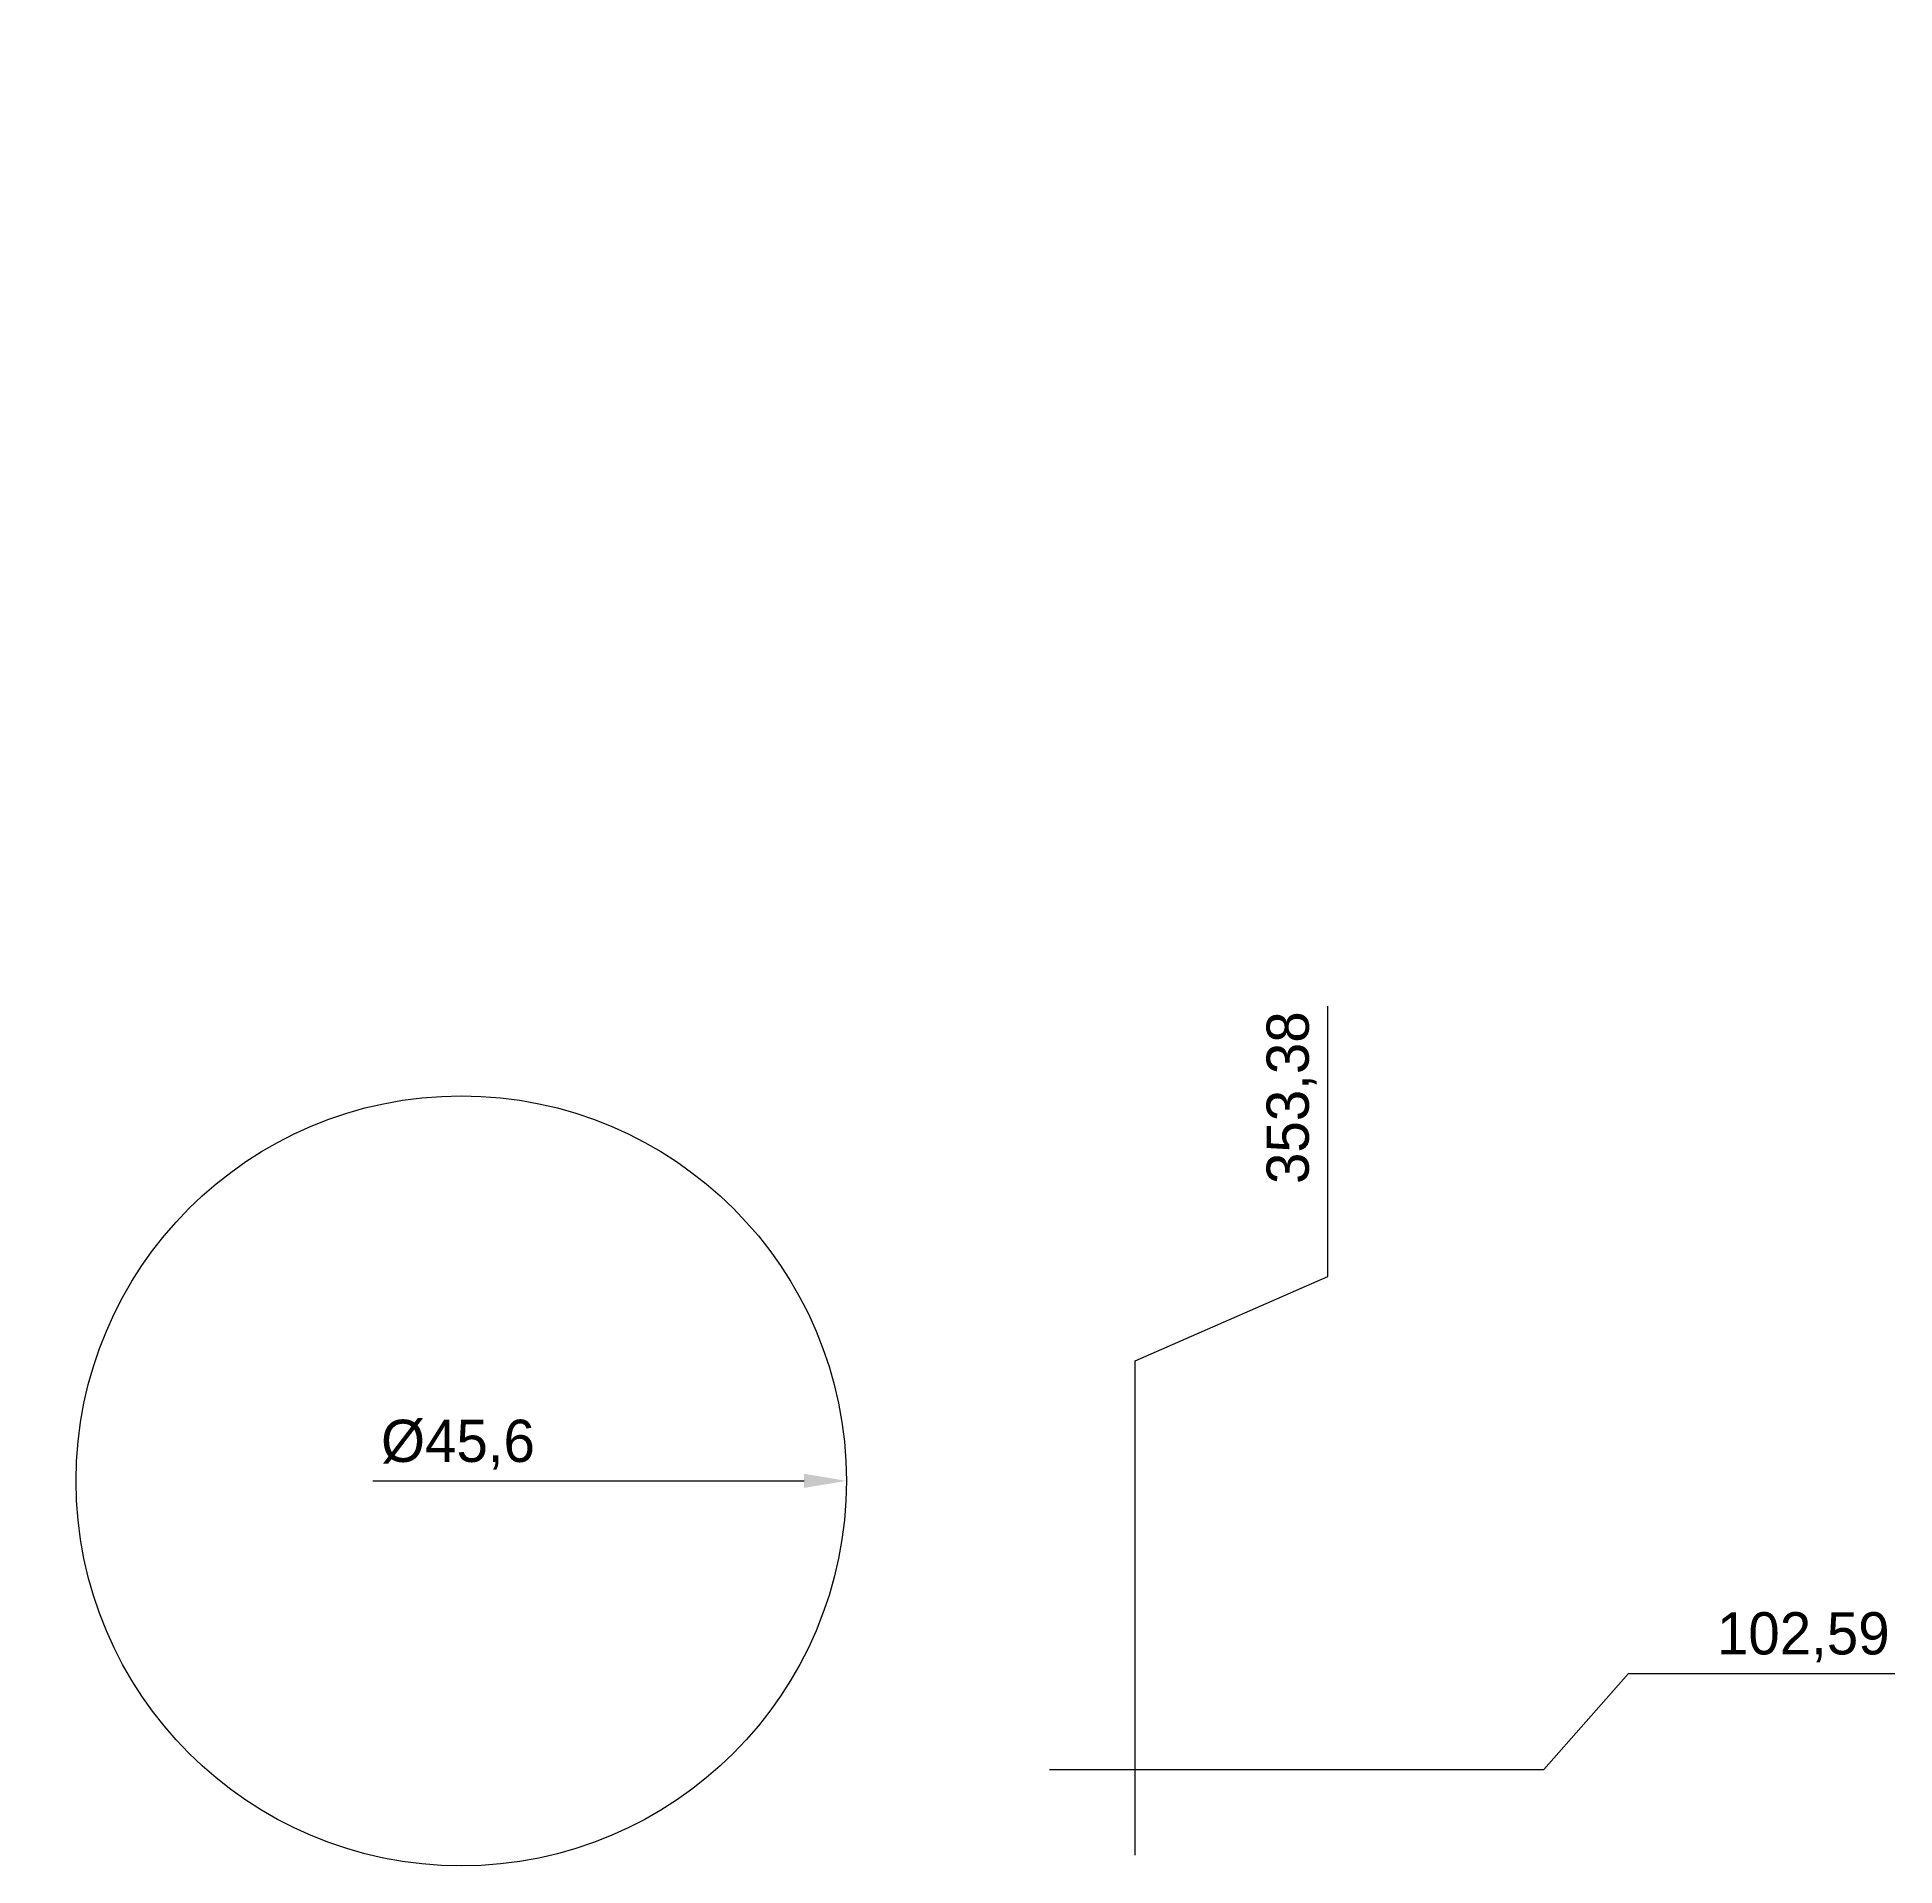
# Model space of a CAD drawing. Extents: x -15 to 1085, y -206 to 111.
# Drawn here: x 601.6 to 711.5, y 2.9 to 111.2 of the extents above; entities that cross this region are included whole.
import ezdxf

# ---------------------------------------------------------------- set-up
doc = ezdxf.new("R2010")
doc.units = 0
doc.header["$PDMODE"] = 34
doc.header["$PDSIZE"] = 0.1
doc.layers.get('0').update_dxf_attribs({"linetype": 'CONTINUOUS'})
doc.layers.get('DEFPOINTS').update_dxf_attribs({"linetype": 'CONTINUOUS'})
doc.layers.add('LAYER1', color=7, linetype='CONTINUOUS')
doc.layers.add('LAYER2', color=65, linetype='CONTINUOUS')
doc.dimstyles.get("Standard").update_dxf_attribs({"dimtxt": 0.18, "dimasz": 0.18, "dimexe": 0.18, "dimexo": 0.0625, "dimgap": 0.09, "dimtad": 0, "dimtih": 1, "dimtoh": 1, "dimzin": 0, "dimcen": 0.09, "dimazin": 3, "dimtfac": 1, "dimtofl": 0, "dimtmove": 0, "dimatfit": 3})

# ---------------------------------------------------------------- blocks, each defined once
blk = doc.blocks.new('*U38')
at = {"layer": 'LAYER1', "color": 0}
blk.add_text('Ø45,6', height=2.5, dxfattribs=at).set_placement((621.93, 26.86))
blk = doc.blocks.new('*D11')
at = {"layer": 'DEFPOINTS', "color": 0}
for p in [(603.87, 25.74), (649.47, 25.74)]:
    blk.add_point(p, dxfattribs=at)
at = {"layer": 'LAYER1', "color": 0}
blk.add_line((621.44, 25.74), (646.97, 25.74), dxfattribs=at)
blk.add_solid([(646.97, 26.16), (646.97, 25.32), (649.47, 25.74)], dxfattribs=at)
blk.add_blockref('*U38', (0, 0))
blk = doc.blocks.new('*U39')
at = {"layer": 'LAYER1', "color": 0}
blk.add_text('102,59', height=2.5, dxfattribs=at).set_placement((701.01, 15.46))
blk = doc.blocks.new('*D6')
at = {"layer": 'DEFPOINTS', "color": 0}
for p in [(313.19, 111.24), (700.77, 14.34), (660.87, 8.64)]:
    blk.add_point(p, dxfattribs=at)
at = {"layer": 'LAYER1', "color": 0}
for p, q in [((690.77, 8.64), (695.77, 14.34)), ((695.77, 14.34), (711.54, 14.34)), ((661.5, 8.64), (690.77, 8.64))]:
    blk.add_line(p, q, dxfattribs=at)
blk.add_blockref('*U39', (0, 0))
blk = doc.blocks.new('*U40')
at = {"layer": 'LAYER1', "color": 0}
blk.add_text('353,38', height=2.5, rotation=90, dxfattribs=at).set_placement((676.85, 43.32))
blk = doc.blocks.new('*D7')
at = {"layer": 'DEFPOINTS', "color": 0}
for p in [(313.19, 111.24), (677.97, 42.84), (666.57, 2.94)]:
    blk.add_point(p, dxfattribs=at)
at = {"layer": 'LAYER1', "color": 0}
for p, q in [((677.97, 37.84), (677.97, 53.85)), ((666.57, 32.84), (677.97, 37.84)), ((666.57, 3.57), (666.57, 32.84))]:
    blk.add_line(p, q, dxfattribs=at)
blk.add_blockref('*U40', (0, 0))

msp = doc.modelspace()

# ---------------------------------------------------------------- linework, layer by layer
at = {"layer": 'LAYER2'}
msp.add_circle((626.674, 25.74), 22.799, dxfattribs=at)

# ---------------------------------------------------------------- dimensions: what is measured, and where the dimension line sits
at = {"layer": 'LAYER1'}
for feature_location, offset, dtype, picture, middle in [((660.872, 8.641), (39.898, 5.7), 0, '*D6', (706.469, 16.468)), ((666.571, 2.941), (11.399, 39.898), 1, '*D7', (675.843, 48.655))]:
    dim = msp.add_ordinate_dim(feature_location=feature_location, offset=offset, dtype=dtype, origin=(313.19, 111.235), dimstyle='Standard', dxfattribs=at)
    dim.commit()
    dim.dimension.update_dxf_attribs({"geometry": picture, "text_midpoint": middle})
dim = msp.add_diameter_dim_2p(p1=(603.875, 25.74), p2=(649.472, 25.74), dimstyle='Standard', dxfattribs=at)
dim.commit()
dim.dimension.update_dxf_attribs({"geometry": '*D11', "text_midpoint": (626.674, 25.74), "dimtype": 131})

doc.saveas('drawing.dxf')
